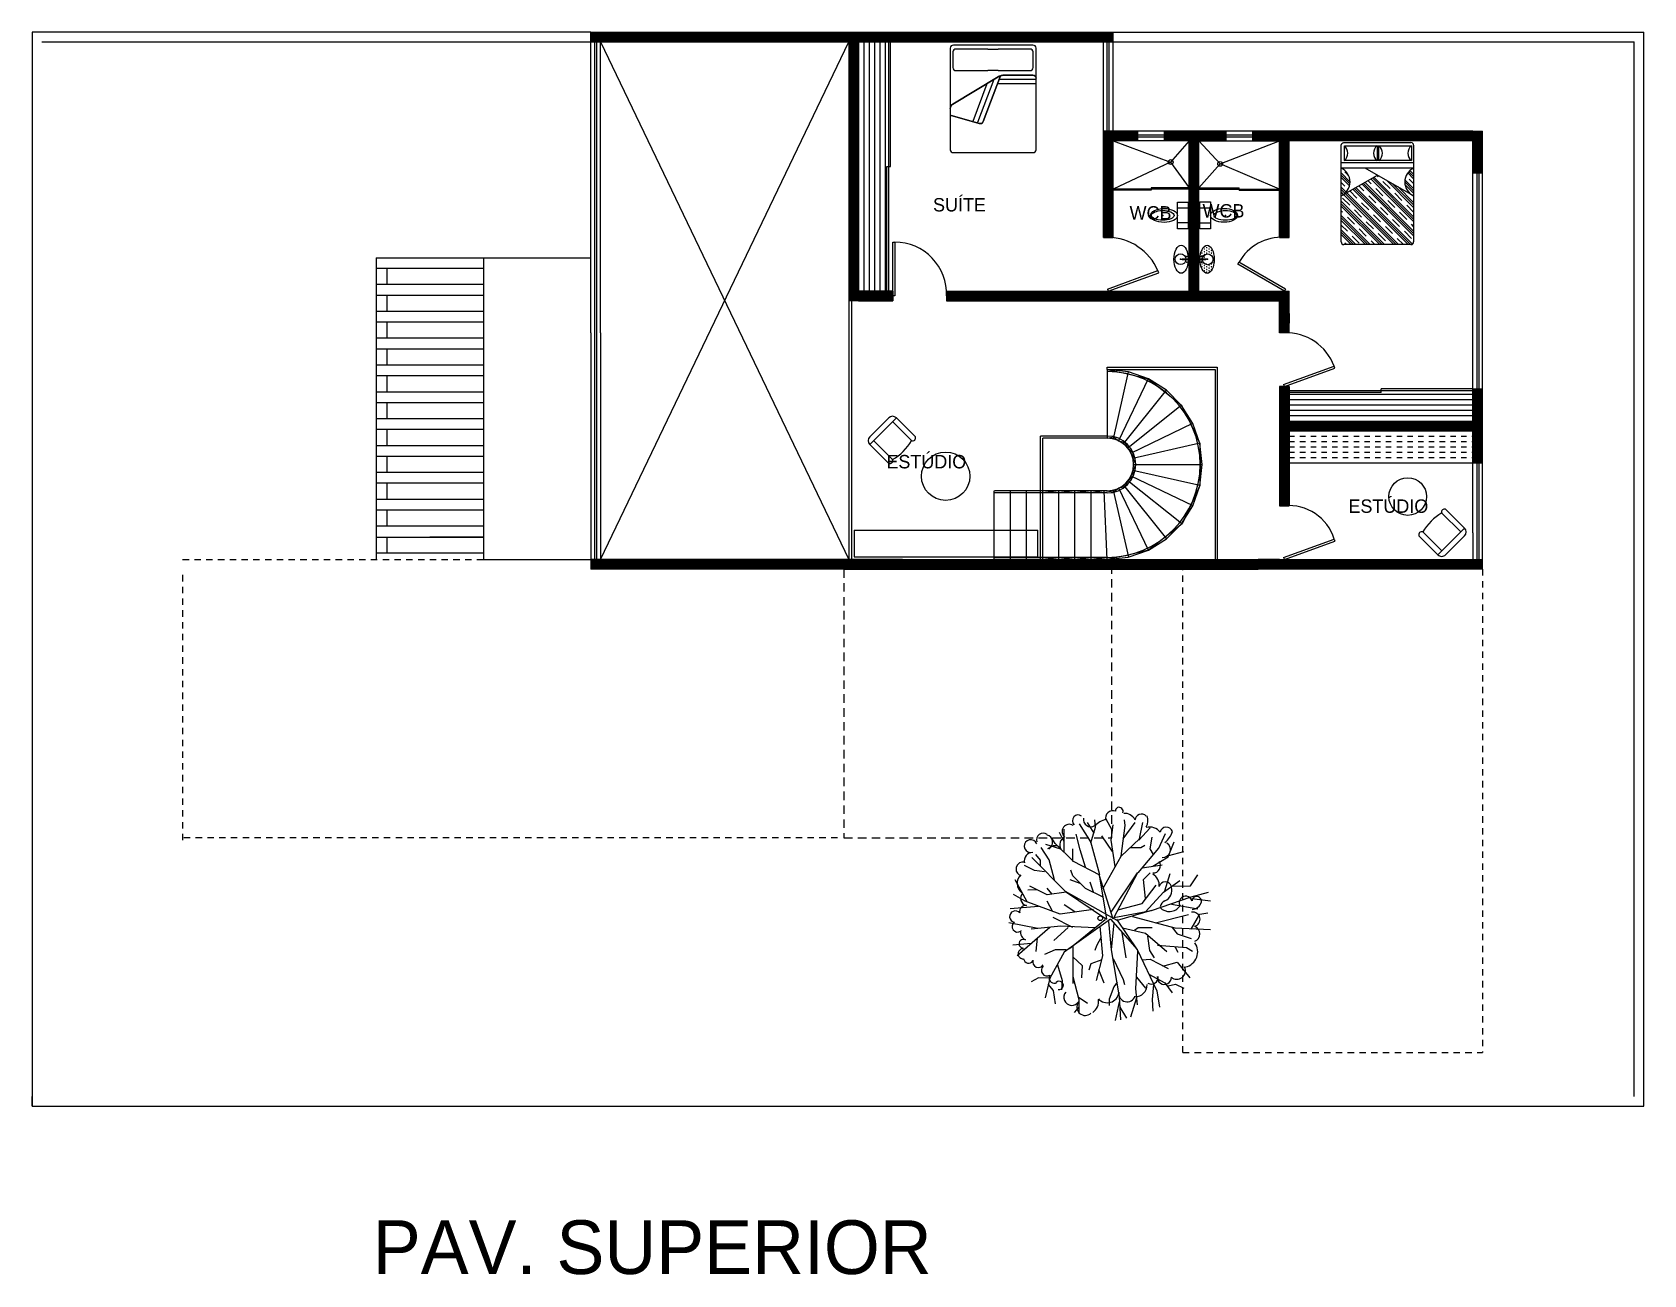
# Model space of a CAD drawing. Header units: millimetres. Extents: x 196 to 326, y -11 to 51.
# Drawn here: x 249.84 to 279.84, y 27.51 to 50.65 of the extents above; entities that cross this region are included whole.
import ezdxf

# ---------------------------------------------------------------- set-up
doc = ezdxf.new("R2010")
doc.units = ezdxf.units.MM
doc.header["$LTSCALE"] = 0.25
doc.linetypes.add('HIDDEN2', pattern=[4.7625, 3.175, -1.5875])
for name, color, linetype in [('escaleras', 8, 'Continuous'), ('jardin', 3, 'Continuous'), ('mobiliario', 1, 'Continuous'), ('MOVABLE_FURNISHINGS', 7, 'Continuous'), ('muros piedra', 11, 'Continuous'), ('pergolas mad', 4, 'Continuous'), ('puertas', 204, 'Continuous'), ('repisas mad', 111, 'Continuous'), ('techos', 34, 'Continuous'), ('ventanas cris', 2, 'Continuous')]:
    doc.layers.add(name, color=color, linetype=linetype)

# ---------------------------------------------------------------- blocks, each defined once
blk = doc.blocks.new('E59')
for p, q in [((-0.1047, 0.3745), (-0.1262, 0.4543)), ((-0.0967, 0.3775), (-0.0859, 0.4635)), ((-0.0242, 0.4144), (-0.0295, 0.4512)), ((0.0403, 0.2977), (0.0483, 0.4635)), ((-0.1558, 0.3714), (-0.2068, 0.4052)), ((-0.0403, 0.1903), (-0.1047, 0.3745)), ((-0.0698, 0.2824), (-0.0483, 0.4052)), ((0.0457, 0.3745), (-0.0242, 0.4144)), ((0.0671, 0.31), (0.0886, 0.3745)), ((0.1316, 0.353), (0.1477, 0.3806)), ((-0.2954, 0.2701), (-0.3142, 0.3407)), ((-0.1262, 0.2455), (-0.1799, 0.3223)), ((-0.1531, 0.2916), (-0.1558, 0.3714)), ((0.0161, 0.2087), (-0.0215, 0.3622)), ((0.0376, 0.2854), (0.0671, 0.31)), ((0.1209, 0.2179), (0.1316, 0.353)), ((0.1262, 0.2977), (0.1531, 0.3131)), ((0.1987, 0.31), (0.2713, 0.3683)), ((0.2175, 0.2425), (0.1987, 0.31)), ((0.3008, 0.3008), (0.3196, 0.3407)), ((0.3089, 0.267), (0.3008, 0.3008)), ((-0.3303, 0.2241), (-0.3975, 0.2548)), ((-0.2901, 0.267), (-0.3599, 0.2947)), ((-0.2471, 0.1964), (-0.2901, 0.267)), ((-0.239, 0.1473), (-0.2525, 0.2394)), ((-0.1316, 0.2517), (-0.2122, 0.2762)), ((-0.0349, 0.1627), (-0.1262, 0.2455)), ((-0.0134, 0.1013), (0.0403, 0.2977)), ((0.0645, 0.1627), (0.1504, 0.2609)), ((0.1853, 0.1842), (0.2283, 0.267)), ((0.2551, 0.178), (0.2954, 0.2517)), ((0.2954, 0.2517), (0.3411, 0.2854)), ((0.333, 0.2149), (0.4082, 0.2271)), ((-0.3733, 0.1351), (-0.4485, 0.1504)), ((-0.3679, 0.132), (-0.4243, 0.1842)), ((-0.3277, 0.1842), (-0.3814, 0.1934)), ((-0.333, 0.1412), (-0.3438, 0.1596)), ((-0.2149, 0.1289), (-0.3303, 0.2241)), ((-0.3008, 0.1995), (-0.3277, 0.1842)), ((-0.1853, 0.1535), (-0.2149, 0.1842)), ((-0.0967, 0.1627), (-0.1853, 0.1535)), ((-0.0725, 0.1473), (-0.1585, 0.2118)), ((-0.0081, 0.0153), (-0.0403, 0.1903)), ((-0.0403, 0.1903), (0.0054, 0.0307)), ((0.0376, 0.1289), (0.0376, 0.1934)), ((0.0403, 0.0552), (0.0645, 0.1627)), ((0.0779, 0.1719), (0.145, 0.1811)), ((0.1397, 0.1228), (0.333, 0.2149)), ((0.145, 0.1811), (0.1799, 0.2026)), ((0.188, 0.1473), (0.1853, 0.1842)), ((0.2686, 0.1197), (0.3196, 0.1627)), ((0.3035, 0.1995), (0.3733, 0.1934)), ((0.3733, 0.1934), (0.427, 0.1964)), ((-0.3733, 0.0583), (-0.4485, 0.1136)), ((-0.2927, 0.0491), (-0.3733, 0.1351)), ((-0.333, 0.0921), (-0.333, 0.1412)), ((-0.0322, 0.0031), (-0.2149, 0.1258)), ((-0.2149, 0.1258), (-0.0081, 0.0153)), ((-0.043, 0.0338), (-0.0725, 0.1473)), ((0, 0), (0.1397, 0.1228)), ((0, 0.0276), (0.1423, 0.1228)), ((0.051, 0.1105), (0.0376, 0.1289)), ((0.1477, 0.1258), (0.3223, 0.1166)), ((0.3223, 0.1166), (0.3975, 0.1228)), ((0.3653, 0.1197), (0.4539, 0.0921)), ((-0.4109, 0.0092), (-0.4673, -0.0215)), ((-0.4351, 0.0675), (-0.4619, 0.0645)), ((-0.3679, 0.0031), (-0.4378, 0.0123)), ((-0.2927, 0.0491), (-0.4351, 0.0675)), ((-0.3142, 0.0092), (-0.3867, -0.0399)), ((-0.2444, 0.0215), (-0.3679, 0.0031)), ((-0.145, -0.0338), (-0.2927, 0.0491)), ((0, 0.0123), (-0.2068, -0.0522)), ((0.0054, 0.0307), (-0.1289, -0.2087)), ((0, 0), (0.1531, -0.2149)), ((0.0107, -0.0092), (0.1423, 0.0031)), ((0.0161, 0.0153), (0.1423, 0.0031)), ((0.0618, 0.0522), (0.1799, 0.0706)), ((0.1423, 0.0031), (0.3599, 0.0399)), ((0.1826, 0.0123), (0.2793, 0.0583)), ((0.2793, 0.0583), (0.3035, 0.0645)), ((0.2927, 0.0307), (0.3142, 0.0153)), ((0.3142, 0.0153), (0.3706, -0.0061)), ((0.3599, 0.0399), (0.4673, 0.046)), ((0.384, 0.0399), (0.47, 0.0215)), ((0.4082, 0.043), (0.4592, 0.0737)), ((-0.427, -0.0706), (-0.4619, -0.0737)), ((-0.3545, -0.0921), (-0.427, -0.0706)), ((-0.2068, -0.0491), (-0.3599, -0.0921)), ((-0.2041, -0.0491), (-0.2686, -0.1719)), ((-0.2068, -0.0522), (0, -0.0184)), ((-0.1021, -0.0338), (-0.1423, -0.1166)), ((-0.1289, -0.2087), (0, -0.0184)), ((0.0027, -0.0246), (0.137, -0.1903)), ((0.0322, -0.0491), (0.1692, -0.0368)), ((0.0403, -0.0737), (0.0322, -0.2302)), ((0.0833, -0.043), (0.1235, -0.0645)), ((0.1235, -0.0645), (0.145, -0.0737)), ((0.1692, -0.0368), (0.2847, -0.0675)), ((0.188, -0.0399), (0.2068, -0.0921)), ((0.2337, -0.0552), (0.2954, -0.0307)), ((0.3706, -0.0061), (0.4002, -0.0061)), ((-0.4002, -0.0767), (-0.4485, -0.1074)), ((-0.3599, -0.0921), (-0.4431, -0.1443)), ((-0.3223, -0.1412), (-0.3948, -0.1596)), ((-0.2417, -0.1166), (-0.3223, -0.1412)), ((-0.1423, -0.1166), (-0.2014, -0.175)), ((-0.1665, -0.1412), (-0.1826, -0.1872)), ((-0.1262, -0.0798), (-0.1719, -0.0951)), ((-0.0457, -0.0798), (-0.0242, -0.2333)), ((0.1746, -0.175), (0.2149, -0.132)), ((0.2068, -0.0921), (0.2363, -0.1013)), ((0.2149, -0.132), (0.2713, -0.1351)), ((0.2659, -0.175), (0.3733, -0.1473)), ((0.3599, -0.1504), (0.3894, -0.1074)), ((0.3733, -0.1473), (0.4378, -0.1473)), ((0.4082, -0.1473), (0.4324, -0.1688)), ((-0.3115, -0.2149), (-0.419, -0.2149)), ((-0.3599, -0.2149), (-0.4028, -0.2363)), ((-0.2686, -0.1719), (-0.3518, -0.2578)), ((-0.2686, -0.175), (-0.3277, -0.175)), ((-0.1262, -0.2056), (-0.2874, -0.3653)), ((-0.2014, -0.175), (-0.2283, -0.1842)), ((-0.1262, -0.2056), (-0.1128, -0.2947)), ((-0.0349, -0.1657), (-0.0671, -0.2149)), ((0.0376, -0.175), (-0.0081, -0.267)), ((0.0376, -0.1964), (0.0994, -0.264)), ((0.1235, -0.175), (0.2981, -0.175)), ((0.1423, -0.2056), (0.1423, -0.2578)), ((0.1531, -0.2149), (0.2739, -0.2824)), ((0.2122, -0.2455), (0.2847, -0.2241)), ((0.2847, -0.2241), (0.3277, -0.2271)), ((-0.3518, -0.2578), (-0.376, -0.2732)), ((-0.325, -0.2302), (-0.3465, -0.3008)), ((-0.2766, -0.2854), (-0.333, -0.3223)), ((-0.1826, -0.2609), (-0.2766, -0.2854)), ((-0.1128, -0.2947), (-0.1531, -0.3745)), ((-0.1182, -0.2732), (-0.145, -0.2947)), ((-0.0242, -0.2333), (-0.0833, -0.3959)), ((-0.0376, -0.2701), (-0.0833, -0.2947)), ((0.0322, -0.2302), (0.0457, -0.3683)), ((0.0376, -0.2824), (0.1692, -0.4328)), ((0.1423, -0.2578), (0.1638, -0.3069)), ((0.2739, -0.2824), (0.2713, -0.3346)), ((0.2739, -0.2824), (0.3653, -0.3039)), ((0.3008, -0.2916), (0.3303, -0.267)), ((0.3303, -0.267), (0.3921, -0.2578)), ((-0.2739, -0.3253), (-0.3008, -0.3468)), ((-0.2471, -0.3253), (-0.2739, -0.3253)), ((-0.2256, -0.353), (-0.2498, -0.399)), ((-0.2202, -0.3069), (-0.2256, -0.353)), ((-0.137, -0.3407), (-0.1343, -0.3837)), ((-0.0591, -0.3346), (-0.0483, -0.4665)), ((0.043, -0.3376), (0.0161, -0.4727)), ((0.0859, -0.3407), (0.1504, -0.3468)), ((0.1128, -0.3683), (0.1209, -0.4543)), ((0.2713, -0.3346), (0.2901, -0.3683)), ((-0.0806, -0.3867), (-0.1826, -0.442)), ((-0.0833, -0.3959), (-0.1155, -0.4512))]:
    blk.add_line(p, q)
blk = doc.blocks.new('A$C6E765655')
at = {"linetype": 'Continuous'}
blk.add_circle((0.4582, 0.3781), 0.00942, dxfattribs=at)
for centre, radius, start, end in [((0.3942, 0.7314), 0.0271, 108.12698, 293.92517), ((0.3879, 0.7765), 0.0195, 80.94236, 263.91748), ((0.381, 0.7563), 0.0407, 1.22254, 75.91394), ((0.4622, 0.7615), 0.0291, 11.75853, 191.66574), ((0.5227, 0.7568), 0.0331, 21.56433, 158.43567), ((0.5963, 0.7158), 0.0649, 12.97185, 124.93652), ((0.1077, 0.6511), 0.026, 106.8501, 259.62058), ((0.076, 0.5922), 0.0871, 37.46063, 73.92877), ((0.1751, 0.6363), 0.0318, 354.87349, 148.03797), ((0.333, 0.6468), 0.0259, 103.15096, 256.84904), ((0.3429, 0.6277), 0.0463, 22.19292, 107.02424), ((0.3778, 0.6638), 0.0525, 313.24656, 54.79002), ((0.6749, 0.6948), 0.0352, 319.65549, 115.96614), ((0.7023, 0.6428), 0.0293, 263.29122, 91.11102), ((0.1331, 0.5834), 0.0518, 125.48874, 197.26402), ((0.2405, 0.5968), 0.0302, 356.24333, 124.72389), ((0.3211, 0.5715), 0.0504, 83.1445, 152.52209), ((0.4156, 0.6574), 0.0322, 202.19292, 261.52419), ((0.7013, 0.5888), 0.0289, 331.6367, 94.93752), ((0.055, 0.5487), 0.0273, 134.90544, 265.49242), ((0.0541, 0.5229), 0.0524, 59.44248, 110.5593), ((0.7323, 0.5216), 0.0503, 359.85549, 89.85052), ((0.0158, 0.4564), 0.016, 66.97769, 272.00162), ((0.0739, 0.4786), 0.0491, 119.12388, 184.17378), ((0.7694, 0.489), 0.0342, 259.62507, 72.32431), ((0.0435, 0.4295), 0.0293, 158.24806, 288.5152), ((0.1264, 0.416), 0.0777, 190.58319, 231.42138), ((0.758, 0.4067), 0.0493, 312.28385, 80.56507), ((0.0492, 0.3389), 0.0306, 260.76676, 32.20557), ((0.8021, 0.3159), 0.0549, 34.98103, 98.38987), ((0.8259, 0.3156), 0.0339, 231.57755, 44.88428), ((0.0551, 0.2869), 0.0239, 144.11145, 315.68032), ((0.7849, 0.2606), 0.0332, 229.22558, 58.99913), ((0.0995, 0.2499), 0.0294, 146.39945, 321.14267), ((0.1549, 0.2466), 0.0358, 204.87374, 300.61894), ((0.1864, 0.1909), 0.0281, 118.11216, 241.88784), ((0.7354, 0.2089), 0.017, 345.68275, 250.30449), ((0.1346, 0.1425), 0.0279, 145.60102, 286.17427), ((0.1429, 0.152), 0.0292, 20.43865, 167.6283), ((0.6382, 0.1226), 0.0236, 253.60703, 57.4079), ((0.6735, 0.1578), 0.0228, 222.36077, 30.21342), ((0.7043, 0.1892), 0.0228, 240.84873, 9.34646), ((0.1602, 0.0908), 0.0268, 111.55097, 354.2835), ((0.2212, 0.0987), 0.0344, 177.99911, 283.17599), ((0.376, 0.0783), 0.0296, 224.93374, 349.94205), ((0.4305, 0.0704), 0.0255, 173.93473, 282.35806), ((0.5159, 0.0837), 0.035, 257.65248, 335.54646), ((0.5634, 0.0605), 0.018, 150.94818, 2.6842), ((0.6223, 0.0824), 0.0213, 279.64944, 55.37236), ((0.2546, 0.0593), 0.0291, 168.23316, 340.26402), ((0.314, 0.0819), 0.0476, 222.91021, 323.27027), ((0.4515, 0.0275), 0.0238, 130.70181, 348.26684), ((0.4927, 0.0365), 0.0226, 217.52885, 35.04535), ((0.605, 0.0593), 0.0209, 174.52544, 5.47456)]:
    blk.add_arc(centre, radius, start, end, dxfattribs=at)
at = {"xscale": 0.8898323218114336, "yscale": 0.8898323218114336, "zscale": 0.8898323218114336}
blk.add_blockref('E59', (0.4623, 0.4206), dxfattribs=at)
blk = doc.blocks.new('arb02')
blk.add_blockref('A$C6E765655', (241.7575, 92.5663))
blk = doc.blocks.new('lava5')
for p, q in [((0, -0.01), (0, 0)), ((-0.01, -0.11), (-0.01, -0.01)), ((-0.01, -0.01), (0.01, -0.01)), ((0.01, -0.11), (-0.01, -0.11)), ((0, -0.142), (0, -0.01)), ((0.01, -0.01), (0.01, -0.11))]:
    blk.add_line(p, q)
blk.add_circle((0, -0.142), 0.1)
blk.add_ellipse((0, -0.132), major_axis=(-0.262, 0), ratio=0.505195)
for p in [(-0.053, -0.026), (0, -0.142), (0.053, -0.026)]:
    blk.add_point(p)
blk = doc.blocks.new('wc2')
for p, q in [((-0.137, 0), (-0.137, -0.2)), ((0.137, 0), (0.137, -0.2))]:
    blk.add_line(p, q)
blk.add_lwpolyline([(-0.25, 0), (0.25, 0), (0.25, -0.2), (-0.25, -0.2)], close=True)
for centre, major_axis, ratio in [((0, -0.45), (0, -0.25), 0.517442), ((-0.001, -0.475), (0, -0.211), 0.429153)]:
    blk.add_ellipse(centre, major_axis=major_axis, ratio=ratio)
blk.add_point((-0.001, -0.475))
blk = doc.blocks.new('lava3')
h = blk.add_hatch()
h.set_pattern_fill('SWAMP', color=256, scale=0.002, style=0)
h.set_pattern_definition([(0, (-233.575846, -189.349893), (0.0254, 0.043994), [0.00635, -0.04445]), (90, (-233.57267, -189.349893), (-0.0254, 0.043994), [0.003175, -0.0848132]), (90, (-233.571877, -189.349893), (-0.0254, 0.043994), [0.00254, -0.0854482]), (90, (-233.573465, -189.349893), (-0.0254, 0.043994), [0.00254, -0.0854482]), (60, (-233.571084, -189.349893), (-0.0253999216, 0.043994045), [0.002032, -0.048768]), (120, (-233.57426, -189.349893), (-0.0507999216, 4.5e-08), [0.002032, -0.048768])])
edge = h.paths.add_edge_path()
edge.add_ellipse((0, -0.132), major_axis=(-0.262, 0), ratio=0.505195, start_angle=0, end_angle=360)
edge.add_line((0, -0.001), (0, -0.01))
edge.add_line((0, -0.01), (0.01, -0.01))
edge.add_line((0.01, -0.01), (0.01, -0.043))
edge.add_arc((0, -0.142), 0.1, 0, 84.2608, ccw=False)
edge.add_arc((0, -0.142), 0.1, -180, 0, ccw=False)
edge.add_arc((0, -0.142), 0.1, 95.7392, 180, ccw=False)
edge.add_line((-0.01, -0.043), (-0.01, -0.01))
edge.add_line((-0.01, -0.01), (0, -0.01))
edge.add_line((0, -0.01), (0, -0.001))
for p, q in [((0, -0.01), (0, 0)), ((-0.01, -0.11), (-0.01, -0.01)), ((-0.01, -0.01), (0.01, -0.01)), ((0.01, -0.11), (-0.01, -0.11)), ((0, -0.142), (0, -0.01)), ((0.01, -0.01), (0.01, -0.11))]:
    blk.add_line(p, q)
blk.add_circle((0, -0.142), 0.1)
blk.add_ellipse((0, -0.132), major_axis=(-0.262, 0), ratio=0.505195)
for p in [(-0.053, -0.026), (0, -0.142), (0.053, -0.026)]:
    blk.add_point(p)
blk = doc.blocks.new('p_cama02')
for p, q in [((-0.615, -0.06), (0.185, -0.06)), ((-0.615, -0.336), (-0.615, -0.06)), ((-0.165, -0.06), (0.635, -0.06)), ((-0.004, -0.06), (-0.004, -0.336)), ((0.029, -0.336), (0.029, -0.06)), ((0.635, -0.06), (0.635, -0.336)), ((0.675, -0.05), (0.675, -1.85)), ((0.225, -0.376), (-0.675, -0.376)), ((0.675, -0.476), (-0.675, -0.476)), ((0.185, -0.336), (-0.615, -0.336)), ((0.675, -0.376), (-0.225, -0.376)), ((0.675, -0.991), (-0.225, -0.476)), ((0.635, -0.336), (-0.165, -0.336)), ((-0.675, -0.991), (0, -0.605)), ((0.625, -1.9), (-0.625, -1.9))]:
    blk.add_line(p, q)
at = {"color": 0}
for p, q in [((-0.51, -0.729), (-0.675, -0.564)), ((-0.536, -0.615), (-0.603, -0.547)), ((0.675, -0.676), (0.565, -0.566)), ((0.675, -0.632), (0.584, -0.542)), ((0.675, -0.588), (0.607, -0.52)), ((-0.512, -0.771), (-0.675, -0.608)), ((-0.519, -0.808), (-0.675, -0.652)), ((-0.603, -0.812), (-0.675, -0.741)), ((-0.582, -0.922), (-0.675, -0.829)), ((-0.604, -0.945), (-0.675, -0.873)), ((0.573, -1.9), (-0.459, -0.868)), ((0.617, -1.9), (-0.431, -0.852)), ((0.653, -1.892), (-0.403, -0.836)), ((-0.25, -0.901), (-0.347, -0.803)), ((0.675, -1.737), (-0.291, -0.771)), ((0.675, -1.693), (-0.263, -0.755)), ((0.675, -1.649), (-0.235, -0.739)), ((-0.117, -0.768), (-0.178, -0.707)), ((0.675, -1.472), (-0.122, -0.675)), ((0.675, -1.428), (-0.094, -0.659)), ((0.675, -1.383), (-0.066, -0.642)), ((0.104, -0.989), (-0.029, -0.856)), ((0.015, -0.635), (-0.01, -0.61)), ((0.236, -0.856), (0.104, -0.724)), ((0.675, -1.207), (0.171, -0.703)), ((0.675, -1.162), (0.275, -0.762)), ((0.675, -1.118), (0.378, -0.821)), ((0.675, -0.897), (0.51, -0.732)), ((0.675, -0.853), (0.513, -0.691)), ((0.675, -0.941), (0.513, -0.78)), ((0.675, -0.765), (0.59, -0.68)), ((-0.628, -0.964), (-0.675, -0.917)), ((0.131, -1.9), (-0.675, -1.094)), ((0.087, -1.9), (-0.675, -1.138)), ((0.043, -1.9), (-0.675, -1.182)), ((-0.515, -1.166), (-0.647, -1.033)), ((0.308, -1.9), (-0.628, -0.964)), ((0.352, -1.9), (-0.6, -0.948)), ((0.396, -1.9), (-0.572, -0.932)), ((-0.382, -1.033), (-0.515, -0.901)), ((-0.161, -1.254), (-0.294, -1.122)), ((-0.029, -1.122), (-0.161, -0.989)), ((0.325, -1.21), (0.192, -1.077)), ((0.457, -1.077), (0.325, -0.945)), ((0.675, -1.295), (0.546, -1.166)), ((0.59, -0.945), (0.585, -0.94)), ((-0.647, -1.298), (-0.675, -1.271)), ((-0.134, -1.9), (-0.675, -1.359)), ((-0.178, -1.9), (-0.675, -1.403)), ((-0.223, -1.9), (-0.675, -1.448)), ((-0.427, -1.519), (-0.559, -1.387)), ((-0.294, -1.387), (-0.427, -1.254)), ((-0.073, -1.608), (-0.206, -1.475)), ((0.06, -1.475), (-0.073, -1.343)), ((0.192, -1.343), (0.06, -1.21)), ((0.413, -1.564), (0.281, -1.431)), ((0.546, -1.431), (0.413, -1.298)), ((-0.559, -1.652), (-0.675, -1.536)), ((-0.399, -1.9), (-0.675, -1.624)), ((-0.444, -1.9), (-0.675, -1.669)), ((-0.488, -1.9), (-0.675, -1.713)), ((-0.338, -1.873), (-0.471, -1.74)), ((-0.206, -1.74), (-0.338, -1.608)), ((0.148, -1.829), (0.015, -1.696)), ((0.281, -1.696), (0.148, -1.564)), ((0.484, -1.9), (0.369, -1.785)), ((0.634, -1.785), (0.502, -1.652)), ((0.675, -1.56), (0.634, -1.519)), ((-0.576, -1.9), (-0.603, -1.873)), ((-0.046, -1.9), (-0.117, -1.829))]:
    blk.add_line(p, q, dxfattribs=at)
blk.add_lwpolyline([(-0.675, -1.85), (-0.675, -0.05, -0.414214), (-0.625, 0), (0.625, 0)], format="xyb")
for centre, radius, start, end in [((0.625, -0.05), 0.05, 0, 90), ((-0.73, -0.198), 0.179, 309.7061, 50.2939), ((0.099, -0.198), 0.172, 126.7697, 233.2303), ((-0.086, -0.198), 0.179, 309.7061, 50.2939), ((0.738, -0.198), 0.172, 126.7697, 233.2303), ((-0.793, -0.734), 0.284, 294.6421, 65.3579), ((0.793, -0.734), 0.284, 114.6421, 245.3579), ((-0.625, -1.85), 0.05, 180, 270), ((0.625, -1.85), 0.05, 270, 0)]:
    blk.add_arc(centre, radius, start, end)
blk = doc.blocks.new('Cama')
for p, q in [((-0.099, 1.929), (0.094, 1.929)), ((0.094, 1.529), (-0.099, 1.529))]:
    blk.add_line(p, q)
at = {"layer": 'MOVABLE_FURNISHINGS', "color": 7, "linetype": 'Continuous'}
for p, q in [((-0.751, 1.876), (-0.751, 1.582)), ((-0.099, 1.929), (-0.691, 1.929)), ((0.686, 1.929), (0.094, 1.929)), ((0.746, 1.582), (0.746, 1.876)), ((-0.691, 1.529), (-0.099, 1.529)), ((0.094, 1.529), (0.686, 1.529))]:
    blk.add_line(p, q, dxfattribs=at)
for points in [[(-0.8, 0.82, -0.250283), (-0.751, 0.903), (0.091, 1.41, -0.060842), (0.134, 1.43, -0.086905), (0.2, 1.44), (0.741, 1.44, -0.414214), (0.8, 1.387), (0.8, 1.947, 0.414214), (0.741, 2), (-0.741, 2, 0.414214), (-0.8, 1.947)], [(0.8, 1.387, 0.414214), (0.741, 1.44), (0.2, 1.44, 0.086905), (0.134, 1.43), (-0.184, 0.577, -0.409267), (-0.26, 0.543), (-0.8, 0.697), (-0.8, 0.053, 0.414214), (-0.741, 0), (0.741, 0, 0.414214), (0.8, 0.053)], [(0.134, 1.43, 0.060842), (0.091, 1.41), (-0.751, 0.903, 0.250283), (-0.8, 0.82), (-0.8, 0.697), (-0.26, 0.543, 0.409267), (-0.184, 0.577)]]:
    blk.add_lwpolyline(points, format="xyb", close=True, dxfattribs=at)
for points in [[(-0.119, 1.28), (-0.378, 0.58)], [(0.015, 1.36), (-0.289, 0.56)], [(0.8, 1.28), (0.089, 1.28)], [(0.8, 1.36), (0.119, 1.36)]]:
    blk.add_lwpolyline(points, dxfattribs=at)
for centre, start, end in [((-0.694, 1.873), 86.9872, 176.9872), ((0.689, 1.873), 3.0128, 93.0128), ((-0.694, 1.585), 183.0128, 273.0128), ((0.689, 1.585), 266.9872, 356.9872)]:
    blk.add_arc(centre, 0.0564, start, end, dxfattribs=at)
blk = doc.blocks.new('p_sillon01')
for p, q in [((-0.25, 0), (0.25, 0)), ((-0.35, -0.1), (-0.35, -0.6)), ((-0.35, -0.1), (0.35, -0.1)), ((-0.25, -0.1), (-0.25, -0.6)), ((0.25, -0.1), (0.25, -0.6)), ((0.35, -0.1), (0.35, -0.6))]:
    blk.add_line(p, q)
for centre, radius, start, end in [((-0.25, -0.1), 0.1, 90, 180), ((0.25, -0.1), 0.1, 0, 90), ((-0.3, -0.579), 0.0542, 202.8178, 337.1822), ((0.3, -0.579), 0.0542, 202.8178, 337.1822), ((0, 0.381), 1.013, 255.7092, 284.2908)]:
    blk.add_arc(centre, radius, start, end)

msp = doc.modelspace()

# ---------------------------------------------------------------- linework, layer by layer
for p, q in [((260.241, 50.649), (279.841, 50.649)), ((260.241, 50.469), (260.241, 50.649)), ((260.241, 45.049), (260.241, 50.469)), ((260.241, 50.469), (265.041, 50.469)), ((260.421, 45.049), (260.421, 50.469)), ((260.421, 50.469), (265.041, 40.829)), ((260.421, 40.829), (265.041, 50.469)), ((265.041, 50.469), (265.041, 45.649)), ((265.221, 50.469), (269.961, 50.469)), ((265.221, 50.469), (265.221, 45.829)), ((265.321, 50.469), (265.321, 45.829)), ((265.421, 50.469), (265.421, 45.829)), ((265.521, 50.469), (265.521, 45.829)), ((265.621, 50.469), (265.621, 45.829)), ((265.721, 50.469), (265.721, 45.829)), ((265.786, 45.829), (265.786, 50.469)), ((265.821, 48.149), (265.821, 50.469)), ((269.781, 46.829), (269.781, 50.469)), ((269.961, 50.469), (269.961, 50.649)), ((269.961, 48.809), (269.961, 50.469)), ((269.961, 50.469), (270.141, 50.469)), ((270.141, 50.469), (279.661, 50.469)), ((279.661, 40.649), (279.661, 50.469)), ((279.841, 40.649), (279.841, 50.649)), ((269.961, 48.809), (269.781, 48.809)), ((271.561, 48.809), (269.961, 48.809)), ((269.961, 46.829), (269.961, 48.629)), ((271.381, 48.629), (269.961, 48.629)), ((269.961, 48.629), (271.033, 48.231)), ((270.421, 48.629), (270.421, 48.809)), ((270.921, 48.629), (270.921, 48.809)), ((271.381, 48.629), (271.033, 48.231)), ((271.381, 45.829), (271.381, 48.629)), ((273.061, 48.809), (271.561, 48.809)), ((271.561, 45.829), (271.561, 48.629)), ((271.561, 48.629), (273.061, 48.629)), ((271.561, 48.629), (271.956, 48.197)), ((271.956, 48.197), (273.061, 48.629)), ((272.061, 48.809), (272.061, 48.629)), ((272.561, 48.629), (272.561, 48.809)), ((276.661, 48.809), (273.061, 48.809)), ((273.061, 46.829), (273.061, 48.629)), ((273.241, 46.829), (273.241, 48.629)), ((276.661, 48.629), (273.241, 48.629)), ((276.661, 48.809), (276.841, 48.809)), ((276.661, 43.409), (276.661, 48.629)), ((276.841, 48.629), (276.841, 48.809)), ((276.841, 41.329), (276.841, 48.629)), ((265.751, 45.829), (265.751, 48.149)), ((265.751, 48.149), (265.821, 48.149)), ((271.033, 48.231), (269.961, 47.729)), ((271.033, 48.231), (271.381, 47.749)), ((271.956, 48.197), (271.561, 47.749)), ((273.061, 47.729), (271.956, 48.197)), ((276.661, 48.029), (276.841, 48.029)), ((271.381, 47.729), (269.961, 47.729)), ((270.671, 47.709), (269.961, 47.709)), ((271.381, 47.749), (270.671, 47.749)), ((270.671, 47.749), (270.671, 47.709)), ((271.561, 47.749), (272.311, 47.749)), ((271.561, 47.729), (273.061, 47.729)), ((272.311, 47.709), (272.311, 47.749)), ((272.311, 47.709), (273.061, 47.709)), ((269.781, 46.829), (269.961, 46.829)), ((273.061, 46.829), (273.241, 46.829)), ((258.241, 46.449), (258.241, 40.829)), ((258.241, 46.449), (260.241, 46.449)), ((265.221, 45.649), (265.041, 45.649)), ((265.041, 45.649), (265.041, 40.829)), ((265.091, 45.649), (265.091, 40.829)), ((265.861, 45.829), (265.221, 45.829)), ((265.221, 45.649), (265.861, 45.649)), ((265.861, 45.829), (265.861, 45.649)), ((266.861, 45.829), (269.781, 45.829)), ((266.861, 45.829), (266.861, 45.649)), ((266.861, 45.649), (269.961, 45.649)), ((269.781, 45.829), (269.961, 45.829)), ((269.961, 45.829), (271.381, 45.829)), ((269.961, 45.649), (273.061, 45.649)), ((271.561, 45.829), (273.061, 45.829)), ((273.061, 45.829), (273.241, 45.829)), ((273.061, 45.049), (273.061, 45.649)), ((273.241, 45.409), (273.241, 45.829)), ((273.241, 45.409), (273.241, 45.229)), ((260.241, 45.049), (260.241, 40.829)), ((260.421, 45.049), (260.421, 40.829)), ((273.241, 45.049), (273.061, 45.049)), ((273.241, 45.049), (273.241, 45.229)), ((269.854, 44.409), (271.901, 44.409)), ((269.854, 44.369), (269.854, 44.409)), ((271.901, 44.409), (271.901, 40.829)), ((269.854, 44.369), (271.861, 44.369)), ((269.854, 44.369), (270.234, 44.286)), ((270.234, 44.286), (270.617, 44.195)), ((270.617, 44.195), (270.927, 43.951)), ((271.861, 44.369), (271.861, 40.829)), ((270.927, 43.951), (271.234, 43.704)), ((273.241, 44.049), (273.061, 44.049)), ((273.061, 44.049), (273.061, 43.229)), ((273.241, 44.049), (273.241, 43.409)), ((276.661, 43.409), (276.661, 44.059)), ((276.661, 44.009), (276.841, 44.009)), ((271.234, 43.704), (271.41, 43.353)), ((271.41, 43.353), (271.579, 42.991)), ((273.061, 43.229), (273.061, 41.829)), ((273.241, 43.409), (276.661, 43.409)), ((273.241, 43.229), (276.661, 43.229)), ((273.241, 43.229), (273.241, 41.829)), ((273.281, 43.409), (274.081, 43.409)), ((276.661, 41.329), (276.661, 43.229)), ((269.853, 43.129), (268.611, 43.129)), ((268.611, 40.829), (268.611, 43.129)), ((268.651, 40.829), (268.651, 43.089)), ((269.853, 43.089), (268.651, 43.089)), ((271.579, 42.991), (271.583, 42.597)), ((276.661, 42.629), (276.841, 42.629)), ((271.583, 42.597), (271.578, 42.209)), ((271.578, 42.209), (271.413, 41.852)), ((271.413, 41.852), (271.246, 41.492)), ((273.061, 41.829), (273.241, 41.829)), ((271.246, 41.492), (270.934, 41.249)), ((270.934, 41.249), (270.624, 41.006)), ((276.661, 41.329), (276.661, 40.829)), ((276.841, 40.649), (276.841, 41.329)), ((258.241, 40.829), (260.241, 40.829)), ((266.041, 40.829), (260.241, 40.829)), ((260.241, 40.829), (260.241, 40.649)), ((266.041, 40.829), (272.661, 40.829)), ((268.951, 40.869), (268.651, 40.829)), ((269.251, 40.829), (268.951, 40.869)), ((269.551, 40.869), (269.251, 40.829)), ((269.851, 40.829), (269.551, 40.869)), ((270.241, 40.913), (269.851, 40.829)), ((270.624, 41.006), (270.241, 40.913)), ((273.061, 40.829), (272.661, 40.829)), ((273.061, 40.829), (273.241, 40.829)), ((273.241, 40.829), (276.661, 40.829)), ((276.661, 40.829), (276.841, 40.829)), ((264.951, 40.649), (260.241, 40.649)), ((264.951, 40.649), (265.041, 40.649)), ((265.041, 40.649), (272.661, 40.649)), ((276.841, 40.649), (272.661, 40.649)), ((279.661, 30.829), (279.661, 40.649)), ((279.841, 30.649), (279.841, 40.649)), ((249.841, 30.649), (249.841, 30.829)), ((249.841, 30.649), (250.021, 30.649)), ((250.021, 30.649), (272.751, 30.649)), ((272.751, 30.649), (279.841, 30.649))]:
    msp.add_line(p, q)
at = {"color": 251, "const_width": 0.18}
for points in [[(260.241, 50.559), (269.961, 50.559)], [(265.131, 47.019), (265.131, 50.469)], [(270.421, 48.719), (269.781, 48.719)], [(269.871, 48.809), (269.871, 46.829)], [(270.921, 48.719), (272.061, 48.719)], [(271.471, 48.629), (271.471, 45.649)], [(272.561, 48.719), (276.751, 48.719)], [(273.151, 46.829), (273.151, 48.629)], [(276.751, 48.029), (276.751, 48.809)], [(265.131, 45.649), (265.131, 47.019)], [(265.861, 45.739), (265.131, 45.739)], [(266.861, 45.739), (269.961, 45.739)], [(269.961, 45.739), (273.241, 45.739)], [(273.151, 45.649), (273.151, 45.049)], [(273.151, 44.049), (273.151, 41.829)], [(276.751, 44.009), (276.751, 42.629)], [(273.241, 43.319), (276.751, 43.319)], [(265.041, 40.739), (260.241, 40.739)], [(265.041, 40.739), (272.661, 40.739)], [(272.661, 40.739), (276.841, 40.739)]]:
    msp.add_lwpolyline(points, dxfattribs=at)
for centre in [(271.033, 48.231), (271.956, 48.197)]:
    msp.add_circle(centre, 0.045)
at = {"layer": 'escaleras'}
for p, q in [((269.854, 44.369), (269.853, 43.089)), ((270.243, 44.325), (269.961, 43.077)), ((270.617, 44.195), (270.065, 43.041)), ((270.158, 42.982), (270.953, 43.985)), ((271.234, 43.704), (270.236, 42.905)), ((270.294, 42.812), (271.445, 43.37)), ((269.853, 43.089), (269.97, 43.116)), ((269.97, 43.116), (270.065, 43.041)), ((270.065, 43.041), (270.183, 43.014)), ((270.183, 43.014), (270.236, 42.905)), ((270.236, 42.905), (270.33, 42.829)), ((271.577, 42.996), (270.33, 42.708)), ((270.33, 42.829), (270.33, 42.71)), ((270.33, 42.71), (270.383, 42.598)), ((270.33, 42.37), (270.236, 42.294)), ((270.294, 42.387), (271.448, 41.835)), ((270.383, 42.598), (270.33, 42.49)), ((271.578, 42.209), (270.33, 42.49)), ((270.33, 42.49), (270.33, 42.37)), ((270.343, 42.598), (271.623, 42.597)), ((267.751, 40.829), (267.751, 42.109)), ((269.852, 42.069), (267.751, 42.069)), ((269.852, 42.109), (267.752, 42.109)), ((268.051, 40.829), (268.051, 42.109)), ((268.351, 40.829), (268.351, 42.109)), ((268.651, 40.829), (268.651, 42.109)), ((268.951, 42.069), (268.651, 42.109)), ((268.951, 40.829), (268.951, 42.109)), ((269.251, 42.109), (268.951, 42.069)), ((269.251, 40.829), (269.251, 42.109)), ((269.551, 42.069), (269.251, 42.109)), ((269.551, 40.829), (269.551, 42.109)), ((269.796, 42.109), (269.551, 42.069)), ((269.851, 40.829), (269.796, 42.109)), ((269.971, 42.082), (269.796, 42.109)), ((269.962, 42.121), (270.25, 40.875)), ((270.066, 42.158), (269.971, 42.082)), ((270.183, 42.185), (270.066, 42.158)), ((270.624, 41.006), (270.066, 42.158)), ((270.158, 42.216), (270.959, 41.218)), ((270.236, 42.294), (270.183, 42.185)), ((271.238, 41.499), (270.236, 42.294)), ((269.851, 40.869), (267.751, 40.869)), ((269.851, 40.829), (267.751, 40.829))]:
    msp.add_line(p, q, dxfattribs=at)
msp.add_lwpolyline([(269.851, 40.829), (270.245, 40.873), (270.619, 41.003), (270.955, 41.214), (271.235, 41.494), (271.447, 41.829), (271.578, 42.203), (271.623, 42.597), (271.579, 42.991), (271.448, 43.365), (271.238, 43.701), (270.958, 43.982), (270.622, 44.193), (270.248, 44.324), (269.854, 44.369)], dxfattribs=at)
for radius in [1.73, 0.53, 0.49]:
    msp.add_arc((269.853, 42.599), radius, 269.9411, 89.9411, dxfattribs=at)
at = {"layer": 'mobiliario'}
for p, q in [((265.141, 41.379), (268.561, 41.379)), ((265.141, 41.379), (265.141, 40.879)), ((268.561, 40.879), (268.561, 41.379)), ((265.141, 40.879), (268.561, 40.879))]:
    msp.add_line(p, q, dxfattribs=at)
for centre, radius in [((266.845, 42.381), 0.45), ((275.447, 42.002), 0.35)]:
    msp.add_circle(centre, radius, dxfattribs=at)
at = {"layer": 'muros piedra'}
for p, q in [((249.841, 50.649), (249.841, 40.649)), ((260.241, 50.649), (249.841, 50.649)), ((250.021, 50.469), (260.241, 50.469)), ((249.841, 40.649), (249.841, 30.649))]:
    msp.add_line(p, q, dxfattribs=at)
at = {"layer": 'pergolas mad', "linetype": 'Continuous', "ltscale": 0.15}
for p, q in [((256.241, 46.449), (258.241, 46.449)), ((258.241, 46.249), (256.241, 46.249)), ((258.241, 45.949), (256.241, 45.949)), ((258.241, 45.749), (256.241, 45.749)), ((258.241, 45.449), (256.241, 45.449)), ((258.241, 45.249), (256.241, 45.249)), ((258.241, 44.949), (256.241, 44.949)), ((258.241, 44.749), (256.241, 44.749)), ((258.241, 44.449), (256.241, 44.449)), ((258.241, 44.249), (256.241, 44.249)), ((258.241, 43.949), (256.241, 43.949)), ((258.241, 43.749), (256.241, 43.749)), ((258.241, 43.449), (256.241, 43.449)), ((258.241, 43.249), (256.241, 43.249)), ((258.241, 42.949), (256.241, 42.949)), ((258.241, 42.749), (256.241, 42.749)), ((258.241, 42.449), (256.241, 42.449)), ((258.241, 42.249), (256.241, 42.249)), ((258.241, 41.949), (256.241, 41.949)), ((258.241, 41.749), (256.241, 41.749)), ((258.241, 41.449), (256.241, 41.449)), ((256.241, 41.249), (258.241, 41.249)), ((258.241, 41.249), (257.241, 41.249)), ((258.241, 40.949), (256.241, 40.949))]:
    msp.add_line(p, q, dxfattribs=at)
at = {"layer": 'pergolas mad'}
msp.add_line((256.241, 46.449), (256.241, 40.829), dxfattribs=at)
at = {"layer": 'pergolas mad', "linetype": 'Continuous', "ltscale": 0.04}
for p, q in [((256.441, 46.249), (256.441, 45.949)), ((256.441, 45.749), (256.441, 45.449)), ((256.441, 45.249), (256.441, 44.949)), ((256.441, 44.749), (256.441, 44.449)), ((256.441, 44.249), (256.441, 43.949)), ((256.441, 43.749), (256.441, 43.449)), ((256.441, 43.249), (256.441, 42.949)), ((256.441, 42.749), (256.441, 42.449)), ((256.441, 42.249), (256.441, 41.949)), ((256.441, 41.749), (256.441, 41.449)), ((256.441, 41.249), (256.441, 40.949))]:
    msp.add_line(p, q, dxfattribs=at)
at = {"layer": 'puertas'}
for p, q in [((265.861, 45.739), (265.861, 46.739)), ((265.861, 46.739), (265.901, 46.739)), ((265.901, 46.739), (265.901, 45.739)), ((269.857, 45.867), (270.797, 46.209)), ((270.811, 46.171), (270.797, 46.209)), ((272.285, 46.329), (272.305, 46.364)), ((273.151, 45.829), (272.285, 46.329)), ((273.171, 45.864), (272.305, 46.364)), ((269.871, 45.829), (270.811, 46.171)), ((265.901, 45.739), (265.861, 45.739)), ((269.857, 45.867), (269.871, 45.829)), ((273.171, 45.864), (273.151, 45.829)), ((273.137, 44.087), (274.077, 44.429)), ((274.091, 44.391), (274.077, 44.429)), ((273.151, 44.049), (274.091, 44.391)), ((273.137, 44.087), (273.151, 44.049)), ((273.137, 40.867), (274.077, 41.209)), ((273.151, 40.829), (274.091, 41.171)), ((274.077, 41.209), (274.091, 41.171)), ((273.137, 40.867), (273.151, 40.829))]:
    msp.add_line(p, q, dxfattribs=at)
for centre, radius, start, end in [((269.852, 45.799), 1.03, 23.4193, 88.9395), ((273.098, 45.924), 0.907, 86.6429, 150.9834), ((265.901, 45.778), 0.961, 357.6617, 90), ((273.189, 44.105), 0.945, 20.0465, 92.3124), ((273.235, 40.953), 0.88, 16.8667, 95.4922)]:
    msp.add_arc(centre, radius, start, end, dxfattribs=at)
at = {"layer": 'repisas mad'}
for p, q in [((276.661, 43.974), (273.241, 43.974)), ((274.951, 43.939), (273.241, 43.939)), ((273.241, 43.909), (276.661, 43.909)), ((273.241, 43.809), (276.661, 43.809)), ((276.661, 44.009), (274.951, 44.009)), ((274.951, 43.939), (274.951, 44.009)), ((273.241, 43.709), (276.661, 43.709)), ((273.241, 43.609), (276.661, 43.609)), ((273.241, 43.509), (276.661, 43.509)), ((273.241, 42.629), (276.661, 42.629))]:
    msp.add_line(p, q, dxfattribs=at)
at = {"layer": 'repisas mad', "linetype": 'HIDDEN2', "ltscale": 0.05}
for p, q in [((273.241, 43.129), (276.661, 43.129)), ((273.241, 43.029), (276.661, 43.029)), ((273.241, 42.929), (276.661, 42.929)), ((273.241, 42.829), (276.661, 42.829)), ((273.241, 42.729), (276.661, 42.729))]:
    msp.add_line(p, q, dxfattribs=at)
at = {"layer": 'techos', "linetype": 'HIDDEN2', "ltscale": 0.15}
for p, q in [((252.641, 40.829), (260.241, 40.829)), ((252.641, 40.542), (252.641, 35.542)), ((271.261, 31.649), (271.261, 40.649)), ((276.841, 40.649), (276.841, 31.649)), ((264.831, 35.649), (252.641, 35.649)), ((271.261, 31.649), (276.841, 31.649))]:
    msp.add_line(p, q, dxfattribs=at)
at = {"layer": 'techos', "linetype": 'HIDDEN2', "ltscale": 0.2}
for p, q in [((264.951, 40.649), (264.951, 35.649)), ((269.941, 35.649), (269.941, 40.649)), ((264.951, 35.649), (269.941, 35.649))]:
    msp.add_line(p, q, dxfattribs=at)
at = {"layer": 'ventanas cris'}
for p, q in [((260.311, 45.049), (260.311, 50.469)), ((260.351, 45.049), (260.351, 50.469)), ((269.851, 48.809), (269.851, 50.469)), ((269.891, 48.809), (269.891, 50.469)), ((270.421, 48.739), (270.921, 48.739)), ((270.421, 48.699), (270.921, 48.699)), ((272.061, 48.739), (272.561, 48.739)), ((272.061, 48.699), (272.561, 48.699)), ((276.731, 48.029), (276.731, 44.009)), ((276.771, 48.029), (276.771, 44.009)), ((260.311, 40.829), (260.311, 45.049)), ((260.351, 40.829), (260.351, 45.049)), ((276.731, 42.629), (276.731, 40.829)), ((276.771, 42.629), (276.771, 40.829))]:
    msp.add_line(p, q, dxfattribs=at)

# ---------------------------------------------------------------- block references
for name, p in [('Cama', (267.729, 48.407)), ('p_cama02', (274.882, 48.594))]:
    msp.add_blockref(name, p)
at = {"layer": 'jardin', "xscale": 4.507145136629276, "yscale": 4.507145136629276, "zscale": 4.507145136629276, "rotation": 270}
msp.add_blockref('arb02', (-149.191, 1125.851), dxfattribs=at)
at = {"layer": 'mobiliario'}
for name, p, rotation in [('wc2', (271.361, 47.237), 270), ('wc2', (271.577, 47.239), 90), ('lava5', (271.36, 46.422), 270), ('lava3', (271.58, 46.42), 90), ('p_sillon01', (265.609, 43.291), 45), ('p_sillon01', (276.327, 41.095), 225)]:
    msp.add_blockref(name, p, dxfattribs=dict(at, rotation=rotation))

# ---------------------------------------------------------------- texts
for s, height, p in [('SUÍTE', 0.25, (266.61, 47.311)), ('WCB', 0.25, (270.269, 47.16)), ('WCB', 0.25, (271.627, 47.198)), ('ESTÚDIO', 0.25, (265.742, 42.527)), ('ESTÚDIO', 0.25, (274.343, 41.699)), ('PAV. SUPERIOR', 1, (256.181, 27.525))]:
    msp.add_text(s, height=height).set_placement(p)

doc.saveas('drawing.dxf')
